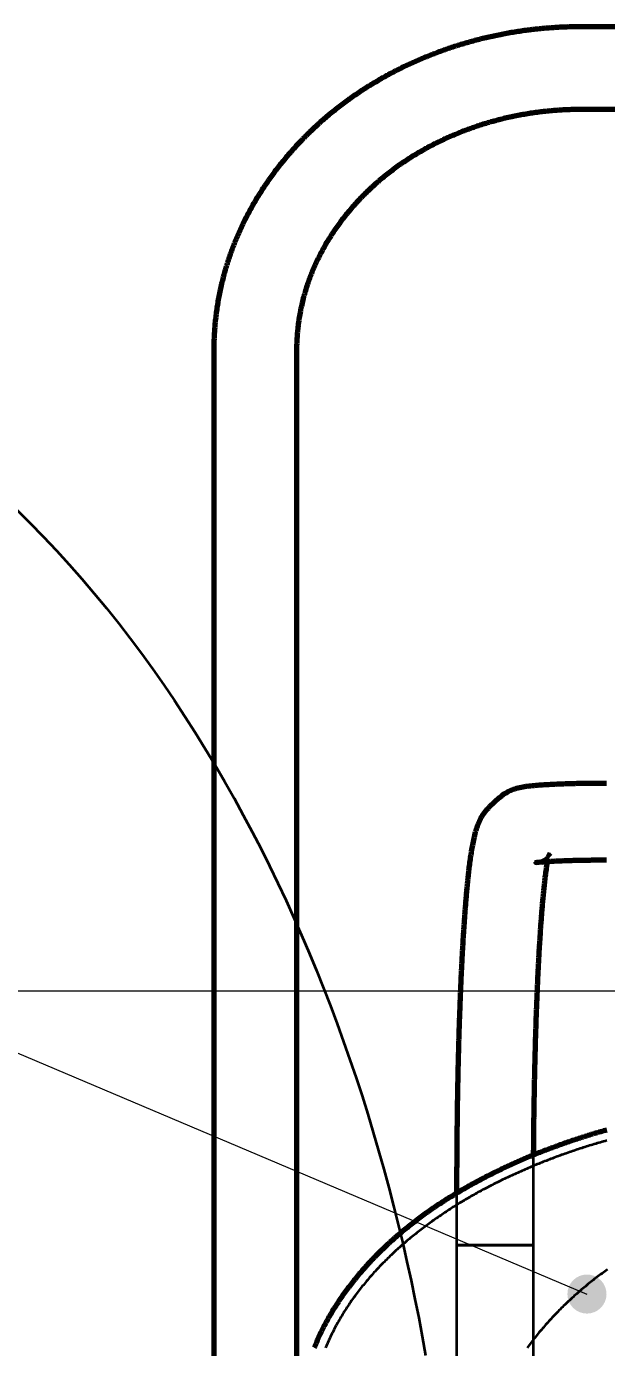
# Model space of a CAD drawing. Header units: millimetres. Extents: x 0 to 2382, y 0 to 420.
# Drawn here: x 137.39 to 155.19, y 292.65 to 333.21 of the extents above; entities that cross this region are included whole.
import ezdxf

# ---------------------------------------------------------------- set-up
doc = ezdxf.new("R2010")
doc.units = ezdxf.units.MM
doc.linetypes.add('IRAM-E-TRAZOS', pattern=[5, 4, -1])
for name, color, linetype, lineweight in [('01-VISIBLE', 7, 'CONTINUOUS', 70), ('02-OCULTA', 4, 'IRAM-E-TRAZOS', 35), ('04-COTA', 3, 'CONTINUOUS', 18), ('08-FINA', 5, 'CONTINUOUS', 18)]:
    doc.layers.add(name, color=color, linetype=linetype, lineweight=lineweight)
doc.styles.add('ISO3098', font='isocpeur.ttf')
doc.dimstyles.new('FLAMA-IRAM', dxfattribs={"dimtxt": 3.5, "dimasz": 3.5, "dimexe": 2, "dimexo": 1.5, "dimgap": 1, "dimtad": 1, "dimdec": 1, "dimtxsty": 'ISO3098', "dimblk": 'IRAM_FLECHA', "dimblk1": 'IRAM_FLECHA', "dimblk2": 'IRAM_FLECHA', "dimcen": 2.5, "dimclrd": 256, "dimclre": 256, "dimclrt": 256, "dimazin": 3, "dimtfac": 1, "dimtmove": 0, "dimatfit": 3, "dimlwd": 18, "dimlwe": 18})

# ---------------------------------------------------------------- blocks, each defined once
blk = doc.blocks.new('IRAM_FLECHA')
blk.add_solid([(0, 0), (-1, 0.125), (-1, -0.125)])

msp = doc.modelspace()

# ---------------------------------------------------------------- hatches: boundary and pattern name
at = {"layer": '08-FINA'}
h = msp.add_hatch(color=7, dxfattribs=at)
h.dxf.hatch_style = 1
edge = h.paths.add_edge_path()
edge.add_arc((154.591, 294.293), 0.6, 0, 360)

# ---------------------------------------------------------------- linework, layer by layer
at = {"layer": '01-VISIBLE'}
for p, q in [((154.421, 333.209), (169.161, 333.209)), ((154.421, 330.669), (169.161, 330.669)), ((143.151, 318.671), (143.151, 323.279)), ((145.691, 318.671), (145.691, 323.279)), ((143.151, 277.209), (143.151, 313.671)), ((145.691, 277.209), (145.691, 313.671)), ((151.897, 309.523), (151.601, 309.247)), ((153.242, 307.565), (153.201, 307.527))]:
    msp.add_line(p, q, dxfattribs=at)
for points in [[(143.151, 323.279), (143.151, 323.329), (143.151, 323.379), (143.152, 323.429), (143.153, 323.479), (143.154, 323.529), (143.156, 323.579), (143.158, 323.629), (143.16, 323.679), (143.162, 323.729), (143.165, 323.779), (143.168, 323.829), (143.171, 323.879), (143.175, 323.929), (143.179, 323.979), (143.183, 324.029), (143.187, 324.079), (143.192, 324.129), (143.197, 324.179), (143.202, 324.228), (143.208, 324.278), (143.214, 324.328), (143.22, 324.378), (143.226, 324.427), (143.233, 324.477), (143.24, 324.526), (143.247, 324.576), (143.255, 324.625), (143.262, 324.675), (143.271, 324.724), (143.279, 324.774), (143.288, 324.823), (143.296, 324.872), (143.306, 324.921), (143.315, 324.97), (143.325, 325.02), (143.335, 325.069), (143.345, 325.118), (143.356, 325.167), (143.367, 325.215), (143.378, 325.264), (143.389, 325.313), (143.401, 325.362), (143.413, 325.41), (143.425, 325.459), (143.438, 325.507), (143.45, 325.556), (143.463, 325.604), (143.477, 325.652), (143.49, 325.7), (143.504, 325.749), (143.518, 325.797), (143.533, 325.845), (143.547, 325.892), (143.562, 325.94), (143.577, 325.988), (143.593, 326.036), (143.608, 326.083), (143.624, 326.13), (143.641, 326.178), (143.657, 326.225), (143.674, 326.272), (143.691, 326.319), (143.708, 326.366), (143.726, 326.413), (143.743, 326.46), (143.761, 326.507), (143.78, 326.553), (143.798, 326.6), (143.817, 326.646), (143.836, 326.693), (143.855, 326.739), (143.875, 326.785), (143.895, 326.831), (143.915, 326.877), (143.935, 326.922), (143.956, 326.968), (143.976, 327.014), (143.998, 327.059), (144.019, 327.104), (144.04, 327.15), (144.062, 327.195), (144.084, 327.24), (144.106, 327.284), (144.129, 327.329), (144.152, 327.374), (144.175, 327.418), (144.198, 327.463), (144.221, 327.507), (144.245, 327.551), (144.269, 327.595), (144.293, 327.639), (144.317, 327.682), (144.342, 327.726), (144.367, 327.77), (144.392, 327.813), (144.417, 327.856), (144.442, 327.899), (144.468, 327.942), (144.494, 327.985), (144.52, 328.028), (144.547, 328.07), (144.573, 328.113), (144.6, 328.155), (144.627, 328.197), (144.655, 328.239), (144.682, 328.281), (144.71, 328.322), (144.738, 328.364), (144.766, 328.405), (144.794, 328.447), (144.823, 328.488), (144.851, 328.529), (144.88, 328.57), (144.91, 328.61), (144.939, 328.651), (144.969, 328.691), (144.998, 328.731), (145.028, 328.771), (145.059, 328.811), (145.089, 328.851), (145.12, 328.891), (145.15, 328.93), (145.181, 328.969), (145.213, 329.009), (145.244, 329.048), (145.276, 329.086), (145.307, 329.125), (145.339, 329.164), (145.371, 329.202), (145.404, 329.24), (145.436, 329.278), (145.469, 329.316), (145.502, 329.354), (145.535, 329.391), (145.568, 329.429), (145.602, 329.466), (145.635, 329.503), (145.669, 329.54), (145.703, 329.577), (145.737, 329.613), (145.772, 329.65), (145.806, 329.686), (145.841, 329.722), (145.876, 329.758), (145.911, 329.794), (145.946, 329.829), (145.982, 329.865), (146.017, 329.9), (146.053, 329.935), (146.089, 329.97), (146.125, 330.005), (146.161, 330.039), (146.198, 330.073), (146.234, 330.108), (146.271, 330.142), (146.308, 330.175), (146.345, 330.209), (146.382, 330.243), (146.419, 330.276), (146.457, 330.309), (146.494, 330.342), (146.532, 330.375), (146.57, 330.407), (146.608, 330.44), (146.647, 330.472), (146.685, 330.504), (146.724, 330.536), (146.762, 330.568), (146.801, 330.599), (146.84, 330.631), (146.879, 330.662), (146.919, 330.693), (146.958, 330.724), (146.998, 330.755), (147.037, 330.785), (147.077, 330.815), (147.117, 330.845), (147.157, 330.875), (147.198, 330.905), (147.238, 330.935), (147.279, 330.964), (147.319, 330.993), (147.36, 331.022), (147.401, 331.051), (147.442, 331.08), (147.483, 331.108), (147.525, 331.136), (147.566, 331.164), (147.608, 331.192), (147.649, 331.22), (147.691, 331.248), (147.733, 331.275), (147.775, 331.302), (147.817, 331.329), (147.859, 331.356), (147.902, 331.382), (147.944, 331.409), (147.987, 331.435), (148.03, 331.461), (148.073, 331.487), (148.116, 331.513), (148.159, 331.538), (148.202, 331.563), (148.245, 331.588), (148.289, 331.613), (148.332, 331.638), (148.376, 331.663), (148.42, 331.687), (148.463, 331.711), (148.507, 331.735), (148.551, 331.759), (148.596, 331.782), (148.64, 331.806), (148.684, 331.829), (148.729, 331.852), (148.773, 331.875), (148.818, 331.897), (148.863, 331.92), (148.907, 331.942), (148.952, 331.964), (148.997, 331.986), (149.043, 332.008), (149.088, 332.029), (149.133, 332.051), (149.178, 332.072), (149.224, 332.093), (149.27, 332.113), (149.315, 332.134), (149.361, 332.154), (149.407, 332.174), (149.453, 332.194), (149.499, 332.214), (149.545, 332.234), (149.591, 332.253), (149.637, 332.272), (149.683, 332.291), (149.73, 332.31), (149.776, 332.329), (149.823, 332.347), (149.87, 332.365), (149.916, 332.383), (149.963, 332.401), (150.01, 332.419), (150.057, 332.436), (150.104, 332.453), (150.151, 332.47), (150.198, 332.487), (150.245, 332.504), (150.292, 332.52), (150.34, 332.537), (150.387, 332.553), (150.435, 332.569), (150.482, 332.584), (150.53, 332.6), (150.577, 332.615), (150.625, 332.63), (150.673, 332.645), (150.721, 332.66), (150.769, 332.675), (150.817, 332.689), (150.865, 332.703), (150.913, 332.717), (150.961, 332.731), (151.009, 332.744), (151.057, 332.758), (151.106, 332.771), (151.154, 332.784), (151.202, 332.797), (151.251, 332.809), (151.299, 332.822), (151.348, 332.834), (151.396, 332.846), (151.445, 332.858), (151.494, 332.869), (151.542, 332.881), (151.591, 332.892), (151.64, 332.903), (151.689, 332.914), (151.738, 332.924), (151.787, 332.935), (151.836, 332.945), (151.885, 332.955), (151.934, 332.965), (151.983, 332.975), (152.032, 332.984), (152.081, 332.993), (152.131, 333.003), (152.18, 333.011), (152.229, 333.02), (152.278, 333.029), (152.328, 333.037), (152.377, 333.045), (152.427, 333.053), (152.476, 333.061), (152.526, 333.068), (152.575, 333.076), (152.625, 333.083), (152.674, 333.09), (152.724, 333.096), (152.773, 333.103), (152.823, 333.109), (152.873, 333.115), (152.923, 333.121), (152.972, 333.127), (153.022, 333.133), (153.072, 333.138), (153.122, 333.143), (153.171, 333.148), (153.221, 333.153), (153.271, 333.158), (153.321, 333.162), (153.371, 333.166), (153.421, 333.17), (153.471, 333.174), (153.521, 333.178), (153.57, 333.181), (153.62, 333.184), (153.67, 333.187), (153.72, 333.19), (153.77, 333.193), (153.82, 333.195), (153.87, 333.198), (153.92, 333.2), (153.97, 333.201), (154.02, 333.203), (154.07, 333.205), (154.121, 333.206), (154.171, 333.207), (154.221, 333.208), (154.271, 333.208), (154.321, 333.209), (154.371, 333.209), (154.421, 333.209)], [(145.691, 323.279), (145.691, 323.329), (145.692, 323.379), (145.693, 323.429), (145.694, 323.48), (145.696, 323.53), (145.698, 323.58), (145.701, 323.63), (145.704, 323.68), (145.707, 323.73), (145.711, 323.78), (145.715, 323.83), (145.72, 323.88), (145.725, 323.929), (145.73, 323.979), (145.736, 324.029), (145.742, 324.079), (145.749, 324.128), (145.756, 324.178), (145.763, 324.228), (145.771, 324.277), (145.779, 324.327), (145.788, 324.376), (145.797, 324.425), (145.806, 324.475), (145.816, 324.524), (145.826, 324.573), (145.837, 324.622), (145.848, 324.671), (145.859, 324.72), (145.871, 324.768), (145.883, 324.817), (145.895, 324.865), (145.908, 324.914), (145.921, 324.962), (145.935, 325.01), (145.949, 325.059), (145.963, 325.107), (145.978, 325.155), (145.993, 325.202), (146.008, 325.25), (146.024, 325.298), (146.04, 325.345), (146.057, 325.392), (146.074, 325.44), (146.091, 325.487), (146.109, 325.533), (146.127, 325.58), (146.145, 325.627), (146.163, 325.673), (146.183, 325.72), (146.202, 325.766), (146.222, 325.812), (146.242, 325.858), (146.262, 325.904), (146.283, 325.949), (146.304, 325.995), (146.325, 326.04), (146.347, 326.085), (146.369, 326.13), (146.392, 326.175), (146.414, 326.22), (146.437, 326.264), (146.461, 326.309), (146.484, 326.353), (146.509, 326.397), (146.533, 326.441), (146.558, 326.484), (146.583, 326.528), (146.608, 326.571), (146.633, 326.614), (146.659, 326.657), (146.685, 326.7), (146.712, 326.742), (146.739, 326.785), (146.766, 326.827), (146.793, 326.869), (146.821, 326.91), (146.849, 326.952), (146.877, 326.993), (146.906, 327.035), (146.935, 327.076), (146.964, 327.116), (146.993, 327.157), (147.023, 327.197), (147.053, 327.237), (147.083, 327.277), (147.114, 327.317), (147.144, 327.357), (147.175, 327.396), (147.207, 327.435), (147.238, 327.474), (147.27, 327.513), (147.302, 327.551), (147.334, 327.59), (147.367, 327.628), (147.4, 327.666), (147.433, 327.703), (147.466, 327.741), (147.5, 327.778), (147.534, 327.815), (147.568, 327.852), (147.602, 327.888), (147.636, 327.925), (147.671, 327.961), (147.706, 327.997), (147.741, 328.032), (147.777, 328.068), (147.813, 328.103), (147.848, 328.138), (147.884, 328.173), (147.921, 328.207), (147.957, 328.242), (147.994, 328.276), (148.031, 328.31), (148.068, 328.343), (148.106, 328.377), (148.143, 328.41), (148.181, 328.443), (148.219, 328.475), (148.257, 328.508), (148.295, 328.54), (148.334, 328.572), (148.373, 328.604), (148.412, 328.635), (148.451, 328.667), (148.49, 328.698), (148.53, 328.728), (148.57, 328.759), (148.609, 328.789), (148.649, 328.819), (148.69, 328.849), (148.73, 328.879), (148.771, 328.908), (148.811, 328.938), (148.852, 328.966), (148.893, 328.995), (148.935, 329.024), (148.976, 329.052), (149.018, 329.08), (149.06, 329.107), (149.101, 329.135), (149.143, 329.162), (149.186, 329.189), (149.228, 329.216), (149.271, 329.242), (149.313, 329.269), (149.356, 329.295), (149.399, 329.321), (149.442, 329.346), (149.485, 329.371), (149.529, 329.397), (149.572, 329.421), (149.616, 329.446), (149.66, 329.47), (149.704, 329.494), (149.748, 329.518), (149.792, 329.542), (149.836, 329.565), (149.881, 329.588), (149.925, 329.611), (149.97, 329.634), (150.015, 329.656), (150.06, 329.678), (150.105, 329.7), (150.15, 329.722), (150.196, 329.743), (150.241, 329.765), (150.287, 329.785), (150.332, 329.806), (150.378, 329.827), (150.424, 329.847), (150.47, 329.867), (150.516, 329.886), (150.562, 329.906), (150.608, 329.925), (150.655, 329.944), (150.701, 329.963), (150.748, 329.981), (150.794, 330), (150.841, 330.018), (150.888, 330.035), (150.935, 330.053), (150.982, 330.07), (151.029, 330.087), (151.077, 330.104), (151.124, 330.12), (151.171, 330.137), (151.219, 330.153), (151.266, 330.168), (151.314, 330.184), (151.362, 330.199), (151.409, 330.214), (151.457, 330.229), (151.505, 330.244), (151.553, 330.258), (151.601, 330.272), (151.65, 330.286), (151.698, 330.299), (151.746, 330.313), (151.795, 330.326), (151.843, 330.339), (151.891, 330.351), (151.94, 330.364), (151.989, 330.376), (152.037, 330.388), (152.086, 330.399), (152.135, 330.411), (152.184, 330.422), (152.233, 330.433), (152.282, 330.443), (152.331, 330.454), (152.38, 330.464), (152.429, 330.474), (152.478, 330.483), (152.527, 330.493), (152.577, 330.502), (152.626, 330.511), (152.675, 330.52), (152.725, 330.528), (152.774, 330.536), (152.824, 330.544), (152.873, 330.552), (152.923, 330.559), (152.972, 330.567), (153.022, 330.574), (153.072, 330.58), (153.121, 330.587), (153.171, 330.593), (153.221, 330.599), (153.271, 330.605), (153.32, 330.61), (153.37, 330.615), (153.42, 330.62), (153.47, 330.625), (153.52, 330.63), (153.57, 330.634), (153.62, 330.638), (153.67, 330.642), (153.72, 330.645), (153.77, 330.649), (153.82, 330.652), (153.87, 330.655), (153.92, 330.657), (153.97, 330.659), (154.02, 330.662), (154.07, 330.663), (154.12, 330.665), (154.17, 330.666), (154.22, 330.667), (154.271, 330.668), (154.321, 330.669), (154.371, 330.669), (154.421, 330.669)], [(143.151, 313.671), (143.151, 313.721), (143.151, 313.771), (143.151, 313.821), (143.151, 313.871), (143.151, 313.921), (143.151, 313.971), (143.151, 314.021), (143.151, 314.071), (143.151, 314.121), (143.151, 314.171), (143.151, 314.221), (143.151, 314.271), (143.151, 314.321), (143.151, 314.371), (143.151, 314.421), (143.151, 314.471), (143.151, 314.521), (143.151, 314.571), (143.151, 314.621), (143.151, 314.671), (143.151, 314.721), (143.151, 314.771), (143.151, 314.821), (143.151, 314.871), (143.151, 314.921), (143.151, 314.971), (143.151, 315.021), (143.151, 315.071), (143.151, 315.121), (143.151, 315.171), (143.151, 315.221), (143.151, 315.271), (143.151, 315.321), (143.151, 315.371), (143.151, 315.421), (143.151, 315.471), (143.151, 315.521), (143.151, 315.571), (143.151, 315.621), (143.151, 315.671), (143.151, 315.721), (143.151, 315.771), (143.151, 315.821), (143.151, 315.871), (143.151, 315.921), (143.151, 315.971), (143.151, 316.021), (143.151, 316.071), (143.151, 316.121), (143.151, 316.171), (143.151, 316.221), (143.151, 316.271), (143.151, 316.321), (143.151, 316.371), (143.151, 316.421), (143.151, 316.471), (143.151, 316.521), (143.151, 316.571), (143.151, 316.621), (143.151, 316.671), (143.151, 316.721), (143.151, 316.771), (143.151, 316.821), (143.151, 316.871), (143.151, 316.921), (143.151, 316.971), (143.151, 317.021), (143.151, 317.071), (143.151, 317.121), (143.151, 317.171), (143.151, 317.221), (143.151, 317.271), (143.151, 317.321), (143.151, 317.371), (143.151, 317.421), (143.151, 317.471), (143.151, 317.521), (143.151, 317.571), (143.151, 317.621), (143.151, 317.671), (143.151, 317.721), (143.151, 317.771), (143.151, 317.821), (143.151, 317.871), (143.151, 317.921), (143.151, 317.971), (143.151, 318.021), (143.151, 318.071), (143.151, 318.121), (143.151, 318.171), (143.151, 318.221), (143.151, 318.271), (143.151, 318.321), (143.151, 318.371), (143.151, 318.421), (143.151, 318.471), (143.151, 318.521), (143.151, 318.571), (143.151, 318.621), (143.151, 318.671)], [(145.691, 313.671), (145.691, 313.721), (145.691, 313.771), (145.691, 313.821), (145.691, 313.871), (145.691, 313.921), (145.691, 313.971), (145.691, 314.021), (145.691, 314.071), (145.691, 314.121), (145.691, 314.171), (145.691, 314.221), (145.691, 314.271), (145.691, 314.321), (145.691, 314.371), (145.691, 314.421), (145.691, 314.471), (145.691, 314.521), (145.691, 314.571), (145.691, 314.621), (145.691, 314.671), (145.691, 314.721), (145.691, 314.771), (145.691, 314.821), (145.691, 314.871), (145.691, 314.921), (145.691, 314.971), (145.691, 315.021), (145.691, 315.071), (145.691, 315.121), (145.691, 315.171), (145.691, 315.221), (145.691, 315.271), (145.691, 315.321), (145.691, 315.371), (145.691, 315.421), (145.691, 315.471), (145.691, 315.521), (145.691, 315.571), (145.691, 315.621), (145.691, 315.671), (145.691, 315.721), (145.691, 315.771), (145.691, 315.821), (145.691, 315.871), (145.691, 315.921), (145.691, 315.971), (145.691, 316.021), (145.691, 316.071), (145.691, 316.121), (145.691, 316.171), (145.691, 316.221), (145.691, 316.271), (145.691, 316.321), (145.691, 316.371), (145.691, 316.421), (145.691, 316.471), (145.691, 316.521), (145.691, 316.571), (145.691, 316.621), (145.691, 316.671), (145.691, 316.721), (145.691, 316.771), (145.691, 316.821), (145.691, 316.871), (145.691, 316.921), (145.691, 316.971), (145.691, 317.021), (145.691, 317.071), (145.691, 317.121), (145.691, 317.171), (145.691, 317.221), (145.691, 317.271), (145.691, 317.321), (145.691, 317.371), (145.691, 317.421), (145.691, 317.471), (145.691, 317.521), (145.691, 317.571), (145.691, 317.621), (145.691, 317.671), (145.691, 317.721), (145.691, 317.771), (145.691, 317.821), (145.691, 317.871), (145.691, 317.921), (145.691, 317.971), (145.691, 318.021), (145.691, 318.071), (145.691, 318.121), (145.691, 318.171), (145.691, 318.221), (145.691, 318.271), (145.691, 318.321), (145.691, 318.371), (145.691, 318.421), (145.691, 318.471), (145.691, 318.521), (145.691, 318.571), (145.691, 318.621), (145.691, 318.671)], [(155.192, 309.971), (155.142, 309.971), (155.091, 309.971), (155.041, 309.971), (154.99, 309.971), (154.94, 309.971), (154.889, 309.97), (154.839, 309.97), (154.788, 309.969), (154.738, 309.969), (154.687, 309.968), (154.637, 309.968), (154.586, 309.967), (154.536, 309.966), (154.485, 309.966), (154.435, 309.965), (154.384, 309.964), (154.333, 309.963), (154.283, 309.962), (154.232, 309.961), (154.182, 309.959), (154.131, 309.958), (154.081, 309.957), (154.03, 309.955), (153.98, 309.954), (153.929, 309.952), (153.879, 309.951), (153.828, 309.949), (153.778, 309.947), (153.727, 309.945), (153.677, 309.943), (153.626, 309.941), (153.576, 309.939), (153.525, 309.936), (153.475, 309.934), (153.425, 309.931), (153.374, 309.929), (153.324, 309.926), (153.273, 309.923), (153.223, 309.919), (153.172, 309.916), (153.122, 309.912), (153.072, 309.908), (153.021, 309.904), (152.971, 309.9), (152.921, 309.895), (152.87, 309.89), (152.82, 309.885), (152.77, 309.879), (152.72, 309.872), (152.67, 309.865), (152.62, 309.857), (152.57, 309.848), (152.521, 309.837), (152.472, 309.826), (152.423, 309.813), (152.374, 309.798), (152.326, 309.782), (152.279, 309.764), (152.233, 309.744), (152.187, 309.723), (152.142, 309.7), (152.098, 309.674), (152.056, 309.648), (152.014, 309.619), (151.974, 309.589), (151.935, 309.556), (151.897, 309.523)], [(151.601, 309.247), (151.565, 309.213), (151.53, 309.176), (151.497, 309.139), (151.465, 309.1), (151.435, 309.06), (151.406, 309.019), (151.378, 308.977), (151.352, 308.934), (151.328, 308.89), (151.305, 308.845), (151.283, 308.8), (151.263, 308.754), (151.244, 308.708), (151.226, 308.661), (151.209, 308.614), (151.193, 308.566), (151.178, 308.518), (151.165, 308.47), (151.151, 308.421), (151.139, 308.373), (151.127, 308.324), (151.116, 308.275), (151.105, 308.226), (151.095, 308.177), (151.085, 308.128), (151.075, 308.078), (151.066, 308.029), (151.058, 307.979), (151.049, 307.93), (151.041, 307.88), (151.033, 307.831), (151.025, 307.781), (151.018, 307.732), (151.011, 307.682), (151.004, 307.632), (150.997, 307.582), (150.99, 307.533), (150.984, 307.483), (150.978, 307.433), (150.971, 307.383), (150.965, 307.333), (150.96, 307.284), (150.954, 307.234), (150.948, 307.184), (150.943, 307.134), (150.937, 307.084), (150.932, 307.034), (150.927, 306.984), (150.922, 306.934), (150.917, 306.884), (150.912, 306.834), (150.907, 306.784), (150.902, 306.734), (150.897, 306.684), (150.893, 306.634), (150.888, 306.584), (150.884, 306.534), (150.88, 306.484), (150.875, 306.434), (150.871, 306.384), (150.867, 306.334), (150.863, 306.284), (150.859, 306.234), (150.855, 306.184), (150.851, 306.134), (150.847, 306.084), (150.843, 306.034), (150.839, 305.984), (150.836, 305.934), (150.832, 305.884), (150.829, 305.834), (150.825, 305.784), (150.822, 305.734), (150.818, 305.684), (150.815, 305.633), (150.811, 305.583), (150.808, 305.533), (150.805, 305.483), (150.801, 305.433), (150.798, 305.383), (150.795, 305.333), (150.792, 305.283), (150.789, 305.233), (150.786, 305.183), (150.783, 305.132), (150.78, 305.082), (150.777, 305.032), (150.774, 304.982), (150.771, 304.932), (150.768, 304.882), (150.766, 304.832), (150.763, 304.782), (150.76, 304.731), (150.758, 304.681), (150.755, 304.631), (150.752, 304.581), (150.75, 304.531), (150.747, 304.481), (150.745, 304.431), (150.742, 304.381), (150.74, 304.33), (150.737, 304.28), (150.735, 304.23), (150.732, 304.18), (150.73, 304.13), (150.728, 304.08), (150.725, 304.03), (150.723, 303.979), (150.721, 303.929), (150.719, 303.879), (150.717, 303.829), (150.714, 303.779), (150.712, 303.729), (150.71, 303.678), (150.708, 303.628), (150.706, 303.578), (150.704, 303.528), (150.702, 303.478), (150.7, 303.428), (150.698, 303.378), (150.696, 303.327), (150.694, 303.277), (150.692, 303.227), (150.69, 303.177), (150.688, 303.127), (150.686, 303.077), (150.685, 303.026), (150.683, 302.976), (150.681, 302.926), (150.679, 302.876), (150.678, 302.826), (150.676, 302.776), (150.674, 302.725), (150.673, 302.675), (150.671, 302.625), (150.669, 302.575), (150.668, 302.525), (150.666, 302.474), (150.664, 302.424), (150.663, 302.374), (150.661, 302.324), (150.66, 302.274), (150.658, 302.224), (150.657, 302.173), (150.655, 302.123), (150.654, 302.073), (150.653, 302.023), (150.651, 301.973), (150.65, 301.922), (150.648, 301.872), (150.647, 301.822), (150.646, 301.772), (150.644, 301.722), (150.643, 301.672), (150.642, 301.621), (150.641, 301.571), (150.639, 301.521), (150.638, 301.471), (150.637, 301.421), (150.636, 301.37), (150.635, 301.32), (150.633, 301.27), (150.632, 301.22), (150.631, 301.17), (150.63, 301.12), (150.629, 301.069), (150.628, 301.019), (150.627, 300.969), (150.626, 300.919), (150.625, 300.869), (150.624, 300.818), (150.623, 300.768), (150.622, 300.718), (150.621, 300.668), (150.62, 300.618), (150.619, 300.567), (150.618, 300.517), (150.617, 300.467), (150.616, 300.417), (150.616, 300.367), (150.615, 300.316), (150.614, 300.266), (150.613, 300.216), (150.612, 300.166), (150.611, 300.116), (150.611, 300.065), (150.61, 300.015), (150.609, 299.965), (150.608, 299.915), (150.608, 299.865), (150.607, 299.815), (150.606, 299.764), (150.606, 299.714), (150.605, 299.664), (150.604, 299.614), (150.604, 299.564), (150.603, 299.513), (150.603, 299.463), (150.602, 299.413), (150.602, 299.363), (150.601, 299.313), (150.6, 299.262), (150.6, 299.212), (150.599, 299.162), (150.599, 299.112), (150.598, 299.062), (150.598, 299.011), (150.598, 298.961), (150.597, 298.911), (150.597, 298.861), (150.596, 298.811), (150.596, 298.76), (150.596, 298.71), (150.595, 298.66), (150.595, 298.61), (150.595, 298.56), (150.594, 298.509), (150.594, 298.459), (150.594, 298.409), (150.593, 298.359), (150.593, 298.309), (150.593, 298.258), (150.593, 298.208), (150.592, 298.158), (150.592, 298.108), (150.592, 298.058), (150.592, 298.007), (150.592, 297.957), (150.592, 297.907), (150.591, 297.857), (150.591, 297.807), (150.591, 297.756), (150.591, 297.706), (150.591, 297.656), (150.591, 297.606), (150.591, 297.556), (150.591, 297.505), (150.591, 297.455), (150.591, 297.405)], [(153.372, 307.574), (153.364, 307.525), (153.356, 307.475), (153.348, 307.426), (153.341, 307.376), (153.334, 307.326), (153.327, 307.277), (153.32, 307.227), (153.314, 307.177), (153.308, 307.128), (153.302, 307.078), (153.296, 307.028), (153.29, 306.978), (153.284, 306.928), (153.279, 306.879), (153.273, 306.829), (153.268, 306.779), (153.263, 306.729), (153.258, 306.679), (153.253, 306.629), (153.248, 306.579), (153.243, 306.529), (153.239, 306.48), (153.234, 306.43), (153.229, 306.38), (153.225, 306.33), (153.221, 306.28), (153.216, 306.23), (153.212, 306.18), (153.208, 306.13), (153.204, 306.08), (153.2, 306.03), (153.196, 305.98), (153.192, 305.93), (153.188, 305.88), (153.185, 305.83), (153.181, 305.78), (153.177, 305.73), (153.174, 305.68), (153.17, 305.63), (153.166, 305.58), (153.163, 305.53), (153.16, 305.48), (153.156, 305.43), (153.153, 305.38), (153.15, 305.33), (153.146, 305.28), (153.143, 305.23), (153.14, 305.18), (153.137, 305.13), (153.134, 305.08), (153.131, 305.03), (153.128, 304.98), (153.125, 304.93), (153.122, 304.879), (153.119, 304.829), (153.116, 304.779), (153.114, 304.729), (153.111, 304.679), (153.108, 304.629), (153.105, 304.579), (153.103, 304.529), (153.1, 304.479), (153.098, 304.429), (153.095, 304.379), (153.092, 304.329), (153.09, 304.279), (153.087, 304.229), (153.085, 304.179), (153.083, 304.128), (153.08, 304.078), (153.078, 304.028), (153.076, 303.978), (153.073, 303.928), (153.071, 303.878), (153.069, 303.828), (153.067, 303.778), (153.064, 303.728), (153.062, 303.678), (153.06, 303.628), (153.058, 303.577), (153.056, 303.527), (153.054, 303.477), (153.052, 303.427), (153.05, 303.377), (153.048, 303.327), (153.046, 303.277), (153.044, 303.227), (153.042, 303.177), (153.04, 303.127), (153.038, 303.077), (153.036, 303.026), (153.034, 302.976), (153.033, 302.926), (153.031, 302.876), (153.029, 302.826), (153.027, 302.776), (153.026, 302.726), (153.024, 302.676), (153.022, 302.626), (153.021, 302.575), (153.019, 302.525), (153.017, 302.475), (153.016, 302.425), (153.014, 302.375), (153.013, 302.325), (153.011, 302.275), (153.009, 302.225), (153.008, 302.175), (153.006, 302.124), (153.005, 302.074), (153.004, 302.024), (153.002, 301.974), (153.001, 301.924), (152.999, 301.874), (152.998, 301.824), (152.997, 301.774), (152.995, 301.723), (152.994, 301.673), (152.993, 301.623), (152.991, 301.573), (152.99, 301.523), (152.989, 301.473), (152.988, 301.423), (152.987, 301.373), (152.985, 301.323), (152.984, 301.272), (152.983, 301.222), (152.982, 301.172), (152.981, 301.122), (152.98, 301.072), (152.979, 301.022), (152.977, 300.972), (152.976, 300.922), (152.975, 300.871), (152.974, 300.821), (152.973, 300.771), (152.972, 300.721), (152.971, 300.671), (152.97, 300.621), (152.97, 300.571), (152.969, 300.521), (152.968, 300.47), (152.967, 300.42), (152.966, 300.37), (152.965, 300.32), (152.964, 300.27), (152.963, 300.22), (152.963, 300.17), (152.962, 300.119), (152.961, 300.069), (152.96, 300.019), (152.96, 299.969), (152.959, 299.919), (152.958, 299.869), (152.957, 299.819), (152.957, 299.769), (152.956, 299.718), (152.955, 299.668), (152.955, 299.618), (152.954, 299.568), (152.953, 299.518), (152.953, 299.468), (152.952, 299.418), (152.952, 299.367), (152.951, 299.317), (152.951, 299.267), (152.95, 299.217), (152.95, 299.167), (152.949, 299.117), (152.949, 299.067), (152.948, 299.017), (152.948, 298.966), (152.947, 298.916), (152.947, 298.866), (152.946, 298.816), (152.946, 298.766), (152.946, 298.716), (152.945, 298.666), (152.945, 298.615), (152.945, 298.565)], [(153.017, 307.54), (153.067, 307.547), (153.117, 307.553), (153.168, 307.558), (153.218, 307.563), (153.269, 307.567), (153.319, 307.57), (153.37, 307.574), (153.42, 307.577), (153.471, 307.58), (153.521, 307.583), (153.572, 307.586), (153.623, 307.588), (153.673, 307.591), (153.724, 307.593), (153.774, 307.595), (153.825, 307.597), (153.876, 307.599), (153.926, 307.601), (153.977, 307.603), (154.028, 307.604), (154.078, 307.606), (154.129, 307.607), (154.179, 307.609), (154.23, 307.61), (154.281, 307.611), (154.331, 307.612), (154.382, 307.613), (154.433, 307.614), (154.483, 307.615), (154.534, 307.616), (154.585, 307.617), (154.635, 307.618), (154.686, 307.618), (154.737, 307.619), (154.787, 307.619), (154.838, 307.62), (154.889, 307.62), (154.939, 307.621), (154.99, 307.621), (155.04, 307.621), (155.091, 307.621), (155.142, 307.621), (155.192, 307.621)], [(153.018, 307.541), (153.018, 307.541), (153.017, 307.54), (153.017, 307.54), (153.017, 307.54), (153.017, 307.54), (153.017, 307.54)], [(146.232, 292.65), (146.251, 292.696), (146.269, 292.743), (146.288, 292.789), (146.308, 292.835), (146.327, 292.881), (146.347, 292.927), (146.368, 292.973), (146.388, 293.019), (146.409, 293.064), (146.431, 293.11), (146.452, 293.155), (146.474, 293.2), (146.496, 293.245), (146.519, 293.29), (146.542, 293.335), (146.565, 293.379), (146.588, 293.423), (146.612, 293.467), (146.636, 293.511), (146.66, 293.555), (146.685, 293.599), (146.71, 293.643), (146.735, 293.686), (146.76, 293.729), (146.786, 293.772), (146.812, 293.815), (146.838, 293.858), (146.864, 293.9), (146.891, 293.943), (146.918, 293.985), (146.946, 294.027), (146.973, 294.069), (147.001, 294.111), (147.029, 294.152), (147.057, 294.194), (147.086, 294.235), (147.114, 294.276), (147.143, 294.317), (147.173, 294.357), (147.202, 294.398), (147.232, 294.438), (147.262, 294.479), (147.292, 294.519), (147.322, 294.559), (147.353, 294.598), (147.383, 294.638), (147.414, 294.677), (147.446, 294.716), (147.477, 294.755), (147.509, 294.794), (147.541, 294.833), (147.573, 294.871), (147.605, 294.91), (147.638, 294.948), (147.67, 294.986), (147.703, 295.024), (147.736, 295.061), (147.77, 295.099), (147.803, 295.136), (147.837, 295.173), (147.87, 295.21), (147.904, 295.247), (147.939, 295.284), (147.973, 295.32), (148.008, 295.357), (148.042, 295.393), (148.077, 295.429), (148.112, 295.465), (148.148, 295.5), (148.183, 295.536), (148.219, 295.571), (148.254, 295.606), (148.29, 295.641), (148.326, 295.676), (148.363, 295.71), (148.399, 295.745), (148.436, 295.779), (148.472, 295.813), (148.509, 295.847), (148.546, 295.881), (148.583, 295.915), (148.621, 295.948), (148.658, 295.982), (148.696, 296.015), (148.733, 296.048), (148.771, 296.081), (148.809, 296.113), (148.847, 296.146), (148.886, 296.178), (148.924, 296.21), (148.963, 296.242), (149.001, 296.274), (149.04, 296.306), (149.079, 296.337), (149.118, 296.369), (149.157, 296.4), (149.197, 296.431), (149.236, 296.462), (149.276, 296.493), (149.316, 296.523), (149.355, 296.554), (149.395, 296.584), (149.435, 296.614), (149.476, 296.644), (149.516, 296.674), (149.556, 296.704), (149.597, 296.733), (149.637, 296.762), (149.678, 296.792), (149.719, 296.821), (149.76, 296.85), (149.801, 296.878), (149.842, 296.907), (149.883, 296.935), (149.925, 296.964), (149.966, 296.992), (150.008, 297.02), (150.05, 297.048), (150.091, 297.075), (150.133, 297.103), (150.175, 297.13), (150.217, 297.158), (150.259, 297.185), (150.302, 297.212), (150.344, 297.238), (150.386, 297.265), (150.429, 297.292), (150.472, 297.318), (150.514, 297.344), (150.557, 297.37), (150.6, 297.396), (150.643, 297.422), (150.686, 297.448), (150.729, 297.473), (150.772, 297.499), (150.816, 297.524), (150.859, 297.549), (150.902, 297.574), (150.946, 297.599), (150.99, 297.624), (151.033, 297.648), (151.077, 297.672), (151.121, 297.697), (151.165, 297.721), (151.209, 297.745), (151.253, 297.769), (151.297, 297.792), (151.341, 297.816), (151.386, 297.84), (151.43, 297.863), (151.474, 297.886), (151.519, 297.909), (151.564, 297.932), (151.608, 297.955), (151.653, 297.977), (151.698, 298), (151.743, 298.022), (151.787, 298.045), (151.832, 298.067), (151.877, 298.089), (151.923, 298.111), (151.968, 298.132), (152.013, 298.154), (152.058, 298.176), (152.104, 298.197), (152.149, 298.218), (152.194, 298.239), (152.24, 298.26), (152.285, 298.281), (152.331, 298.302), (152.377, 298.323), (152.423, 298.343), (152.468, 298.363), (152.514, 298.384), (152.56, 298.404), (152.606, 298.424), (152.652, 298.443), (152.698, 298.463), (152.745, 298.482), (152.791, 298.502), (152.837, 298.521), (152.883, 298.54), (152.93, 298.559), (152.976, 298.578), (153.023, 298.597), (153.069, 298.615), (153.116, 298.634), (153.162, 298.652), (153.209, 298.671), (153.256, 298.689), (153.303, 298.707), (153.349, 298.724), (153.396, 298.742), (153.443, 298.76), (153.49, 298.777), (153.537, 298.795), (153.584, 298.812), (153.631, 298.829), (153.678, 298.847), (153.726, 298.864), (153.773, 298.881), (153.82, 298.897), (153.867, 298.914), (153.914, 298.931), (153.962, 298.947), (154.009, 298.964), (154.056, 298.98), (154.104, 298.997), (154.151, 299.013), (154.199, 299.029), (154.246, 299.045), (154.294, 299.061), (154.341, 299.077), (154.389, 299.093), (154.436, 299.108), (154.484, 299.124), (154.532, 299.139), (154.58, 299.155), (154.627, 299.17), (154.675, 299.184), (154.723, 299.199), (154.771, 299.214), (154.819, 299.228), (154.867, 299.242), (154.915, 299.256), (154.964, 299.27), (155.012, 299.284), (155.06, 299.297), (155.108, 299.31), (155.157, 299.324), (155.205, 299.337)]]:
    msp.add_lwpolyline(points, dxfattribs=at)
at = {"layer": '02-OCULTA'}
for p, q in [((153.497, 307.802), (153.242, 307.565)), ((150.591, 297.405), (150.591, 295.796)), ((152.941, 297.405), (152.941, 295.796)), ((150.591, 295.796), (150.591, 282.392)), ((152.941, 295.796), (152.941, 282.392))]:
    msp.add_line(p, q, dxfattribs=at)
for points in [[(137.081, 318.376), (137.499, 317.965), (137.909, 317.545), (138.311, 317.119), (138.706, 316.686), (139.094, 316.246), (139.474, 315.799), (139.847, 315.346), (140.213, 314.888), (140.571, 314.423), (140.922, 313.954), (141.266, 313.479), (141.603, 312.999), (141.932, 312.514), (142.255, 312.024), (142.57, 311.53), (142.879, 311.032), (143.181, 310.529), (143.476, 310.023), (143.764, 309.513), (144.046, 308.999), (144.321, 308.481), (144.589, 307.96), (144.851, 307.436), (145.107, 306.909), (145.356, 306.379), (145.598, 305.845), (145.835, 305.309), (146.065, 304.771), (146.289, 304.229), (146.507, 303.685), (146.719, 303.139), (146.924, 302.591), (147.124, 302.04), (147.318, 301.487), (147.506, 300.932), (147.688, 300.375), (147.864, 299.817), (148.034, 299.256), (148.199, 298.694), (148.358, 298.13), (148.511, 297.564), (148.659, 296.997), (148.801, 296.428), (148.937, 295.858), (149.068, 295.286), (149.193, 294.714), (149.313, 294.14), (149.427, 293.564), (149.536, 292.988), (149.639, 292.411)], [(153.201, 307.527), (153.237, 307.562), (153.272, 307.599), (153.304, 307.637), (153.335, 307.677), (153.363, 307.719), (153.389, 307.762), (153.413, 307.806), (153.432, 307.853)], [(153.432, 307.853), (153.42, 307.807), (153.409, 307.761), (153.399, 307.714), (153.389, 307.668), (153.381, 307.621), (153.372, 307.574)], [(153.497, 307.802), (153.46, 307.769), (153.421, 307.737), (153.381, 307.707), (153.339, 307.679), (153.296, 307.653), (153.252, 307.628), (153.207, 307.606), (153.161, 307.586), (153.114, 307.568), (153.066, 307.553), (153.018, 307.541)], [(155.198, 299.005), (155.15, 298.991), (155.102, 298.978), (155.053, 298.964), (155.005, 298.95), (154.957, 298.936), (154.909, 298.921), (154.861, 298.907), (154.813, 298.893), (154.765, 298.878), (154.717, 298.863), (154.669, 298.849), (154.622, 298.834), (154.574, 298.819), (154.526, 298.804), (154.478, 298.788), (154.431, 298.773), (154.383, 298.757), (154.335, 298.742), (154.288, 298.726), (154.24, 298.71), (154.193, 298.694), (154.145, 298.678), (154.098, 298.662), (154.05, 298.646), (154.003, 298.629), (153.956, 298.613), (153.908, 298.596), (153.861, 298.579), (153.814, 298.563), (153.767, 298.545), (153.72, 298.528), (153.673, 298.511), (153.626, 298.494), (153.579, 298.476), (153.532, 298.459), (153.485, 298.441), (153.438, 298.423), (153.391, 298.405), (153.345, 298.387), (153.298, 298.369), (153.251, 298.35), (153.205, 298.332), (153.158, 298.313), (153.112, 298.295), (153.065, 298.276), (153.019, 298.257), (152.973, 298.238), (152.926, 298.219), (152.88, 298.199), (152.834, 298.18), (152.788, 298.16), (152.742, 298.14), (152.696, 298.121), (152.65, 298.101), (152.604, 298.08), (152.558, 298.06), (152.512, 298.04), (152.467, 298.019), (152.421, 297.999), (152.375, 297.978), (152.33, 297.957), (152.284, 297.936), (152.239, 297.915), (152.193, 297.894), (152.148, 297.872), (152.103, 297.851), (152.058, 297.829), (152.013, 297.807), (151.967, 297.785), (151.922, 297.763), (151.878, 297.741), (151.833, 297.719), (151.788, 297.696), (151.743, 297.674), (151.699, 297.651), (151.654, 297.628), (151.609, 297.605), (151.565, 297.582), (151.521, 297.558), (151.476, 297.535), (151.432, 297.511), (151.388, 297.488), (151.344, 297.464), (151.3, 297.44), (151.256, 297.416), (151.212, 297.391), (151.168, 297.367), (151.125, 297.342), (151.081, 297.318), (151.038, 297.293), (150.994, 297.268), (150.951, 297.243), (150.908, 297.217), (150.864, 297.192), (150.821, 297.166), (150.778, 297.141), (150.735, 297.115), (150.693, 297.089), (150.65, 297.063), (150.607, 297.036), (150.565, 297.01), (150.522, 296.983), (150.48, 296.956), (150.438, 296.929), (150.395, 296.902), (150.353, 296.875), (150.311, 296.848), (150.269, 296.82), (150.228, 296.793), (150.186, 296.765), (150.144, 296.737), (150.103, 296.709), (150.062, 296.68), (150.02, 296.652), (149.979, 296.623), (149.938, 296.595), (149.897, 296.566), (149.856, 296.537), (149.816, 296.508), (149.775, 296.478), (149.735, 296.449), (149.694, 296.419), (149.654, 296.389), (149.614, 296.359), (149.574, 296.329), (149.534, 296.299), (149.494, 296.268), (149.454, 296.238), (149.415, 296.207), (149.375, 296.176), (149.336, 296.145), (149.297, 296.113), (149.258, 296.082), (149.219, 296.05), (149.18, 296.019), (149.142, 295.987), (149.103, 295.955), (149.065, 295.922), (149.027, 295.89), (148.989, 295.857), (148.951, 295.825), (148.913, 295.792), (148.875, 295.759), (148.838, 295.725), (148.8, 295.692), (148.763, 295.658), (148.726, 295.625), (148.689, 295.591), (148.653, 295.557), (148.616, 295.522), (148.58, 295.488), (148.543, 295.453), (148.507, 295.418), (148.471, 295.383), (148.436, 295.348), (148.4, 295.313), (148.365, 295.277), (148.33, 295.242), (148.295, 295.206), (148.26, 295.17), (148.225, 295.134), (148.191, 295.097), (148.156, 295.061), (148.122, 295.024), (148.088, 294.987), (148.055, 294.95), (148.021, 294.913), (147.988, 294.875), (147.955, 294.838), (147.922, 294.8), (147.889, 294.762), (147.857, 294.724), (147.824, 294.686), (147.792, 294.647), (147.76, 294.608), (147.729, 294.57), (147.697, 294.531), (147.666, 294.491), (147.635, 294.452), (147.604, 294.412), (147.574, 294.373), (147.543, 294.333), (147.513, 294.293), (147.483, 294.253), (147.454, 294.212), (147.424, 294.172), (147.395, 294.131), (147.366, 294.09), (147.338, 294.049), (147.309, 294.007), (147.281, 293.966), (147.253, 293.924), (147.226, 293.882), (147.198, 293.84), (147.171, 293.798), (147.144, 293.756), (147.118, 293.713), (147.092, 293.671), (147.066, 293.628), (147.04, 293.585), (147.015, 293.542), (146.99, 293.498), (146.965, 293.455), (146.94, 293.411), (146.916, 293.367), (146.892, 293.323), (146.869, 293.279), (146.846, 293.234), (146.823, 293.19), (146.8, 293.145), (146.778, 293.1), (146.756, 293.055), (146.734, 293.01), (146.713, 292.965), (146.691, 292.919), (146.671, 292.874), (146.65, 292.828), (146.63, 292.782), (146.61, 292.736), (146.59, 292.69), (146.571, 292.644)], [(152.945, 298.565), (152.944, 298.515), (152.944, 298.464), (152.944, 298.414), (152.943, 298.364), (152.943, 298.313), (152.943, 298.263), (152.943, 298.212), (152.942, 298.162), (152.942, 298.111), (152.942, 298.061), (152.942, 298.01), (152.942, 297.96), (152.942, 297.909), (152.941, 297.859), (152.941, 297.809), (152.941, 297.758), (152.941, 297.708), (152.941, 297.657), (152.941, 297.607), (152.941, 297.556), (152.941, 297.506), (152.941, 297.455), (152.941, 297.405)], [(150.591, 295.796), (150.641, 295.796), (150.691, 295.796), (150.741, 295.796), (150.791, 295.796), (150.841, 295.796), (150.891, 295.796), (150.941, 295.796), (150.991, 295.796), (151.041, 295.796), (151.091, 295.796), (151.141, 295.796), (151.191, 295.796), (151.241, 295.796), (151.291, 295.796), (151.341, 295.796), (151.391, 295.796), (151.441, 295.796), (151.491, 295.796), (151.541, 295.796), (151.591, 295.796), (151.641, 295.796), (151.691, 295.796), (151.741, 295.796), (151.791, 295.796), (151.841, 295.796), (151.891, 295.796), (151.941, 295.796), (151.991, 295.796), (152.041, 295.796), (152.091, 295.796), (152.141, 295.796), (152.191, 295.796), (152.241, 295.796), (152.291, 295.796), (152.341, 295.796), (152.391, 295.796), (152.441, 295.796), (152.491, 295.796), (152.541, 295.796), (152.591, 295.796), (152.641, 295.796), (152.691, 295.796), (152.741, 295.796), (152.791, 295.796), (152.841, 295.796), (152.891, 295.796), (152.941, 295.796)], [(152.941, 295.796), (152.891, 295.796), (152.841, 295.796), (152.791, 295.796), (152.741, 295.796), (152.691, 295.796), (152.641, 295.796), (152.591, 295.796), (152.541, 295.796), (152.491, 295.796), (152.441, 295.796), (152.391, 295.796), (152.341, 295.796), (152.291, 295.796), (152.241, 295.796), (152.191, 295.796), (152.141, 295.796), (152.091, 295.796), (152.041, 295.796), (151.991, 295.796), (151.941, 295.796), (151.891, 295.796), (151.841, 295.796), (151.791, 295.796), (151.741, 295.796), (151.691, 295.796), (151.641, 295.796), (151.591, 295.796), (151.541, 295.796), (151.491, 295.796), (151.441, 295.796), (151.391, 295.796), (151.341, 295.796), (151.291, 295.796), (151.241, 295.796), (151.191, 295.796), (151.141, 295.796), (151.091, 295.796), (151.041, 295.796), (150.991, 295.796), (150.941, 295.796), (150.891, 295.796), (150.841, 295.796), (150.791, 295.796), (150.741, 295.796), (150.691, 295.796), (150.641, 295.796), (150.591, 295.796)], [(150.591, 295.796), (150.641, 295.796), (150.691, 295.796), (150.741, 295.796), (150.791, 295.796), (150.841, 295.796), (150.891, 295.796), (150.941, 295.796), (150.991, 295.796), (151.041, 295.796), (151.091, 295.796), (151.141, 295.796), (151.191, 295.796), (151.241, 295.796), (151.291, 295.796), (151.341, 295.796), (151.391, 295.796), (151.441, 295.796), (151.491, 295.796), (151.541, 295.796), (151.591, 295.796), (151.641, 295.796), (151.691, 295.796), (151.741, 295.796), (151.791, 295.796), (151.841, 295.796), (151.891, 295.796), (151.941, 295.796), (151.991, 295.796), (152.041, 295.796), (152.091, 295.796), (152.141, 295.796), (152.191, 295.796), (152.241, 295.796), (152.291, 295.796), (152.341, 295.796), (152.391, 295.796), (152.441, 295.796), (152.491, 295.796), (152.541, 295.796), (152.591, 295.796), (152.641, 295.796), (152.691, 295.796), (152.741, 295.796), (152.791, 295.796), (152.841, 295.796), (152.891, 295.796), (152.941, 295.796)], [(152.941, 295.796), (152.891, 295.796), (152.841, 295.796), (152.791, 295.796), (152.741, 295.796), (152.691, 295.796), (152.641, 295.796), (152.591, 295.796), (152.541, 295.796), (152.491, 295.796), (152.441, 295.796), (152.391, 295.796), (152.341, 295.796), (152.291, 295.796), (152.241, 295.796), (152.191, 295.796), (152.141, 295.796), (152.091, 295.796), (152.041, 295.796), (151.991, 295.796), (151.941, 295.796), (151.891, 295.796), (151.841, 295.796), (151.791, 295.796), (151.741, 295.796), (151.691, 295.796), (151.641, 295.796), (151.591, 295.796), (151.541, 295.796), (151.491, 295.796), (151.441, 295.796), (151.391, 295.796), (151.341, 295.796), (151.291, 295.796), (151.241, 295.796), (151.191, 295.796), (151.141, 295.796), (151.091, 295.796), (151.041, 295.796), (150.991, 295.796), (150.941, 295.796), (150.891, 295.796), (150.841, 295.796), (150.791, 295.796), (150.741, 295.796), (150.691, 295.796), (150.641, 295.796), (150.591, 295.796)], [(155.219, 295.045), (155.178, 295.017), (155.138, 294.987), (155.097, 294.958), (155.056, 294.929), (155.016, 294.899), (154.976, 294.869), (154.936, 294.839), (154.896, 294.809), (154.856, 294.779), (154.817, 294.748), (154.777, 294.718), (154.738, 294.687), (154.698, 294.656), (154.659, 294.624), (154.621, 294.593), (154.582, 294.561), (154.543, 294.529), (154.505, 294.497), (154.466, 294.465), (154.428, 294.433), (154.39, 294.4), (154.352, 294.368), (154.314, 294.335), (154.277, 294.302), (154.239, 294.269), (154.202, 294.235), (154.165, 294.202), (154.128, 294.168), (154.091, 294.134), (154.055, 294.1), (154.018, 294.066), (153.982, 294.031), (153.946, 293.997), (153.91, 293.962), (153.874, 293.927), (153.838, 293.892), (153.802, 293.857), (153.767, 293.821), (153.732, 293.786), (153.697, 293.75), (153.662, 293.714), (153.627, 293.678), (153.593, 293.642), (153.558, 293.606), (153.524, 293.569), (153.49, 293.532), (153.456, 293.496), (153.423, 293.459), (153.389, 293.421), (153.356, 293.384), (153.322, 293.347), (153.289, 293.309), (153.257, 293.271), (153.224, 293.233), (153.191, 293.195), (153.159, 293.157), (153.127, 293.119), (153.095, 293.08), (153.063, 293.042), (153.032, 293.003), (153, 292.964), (152.969, 292.925), (152.938, 292.886), (152.907, 292.846), (152.876, 292.807), (152.846, 292.767), (152.815, 292.727), (152.785, 292.687), (152.755, 292.647)], [(155.219, 295.045), (155.178, 295.017), (155.138, 294.987), (155.097, 294.958), (155.056, 294.929), (155.016, 294.899), (154.976, 294.869), (154.936, 294.839), (154.896, 294.809), (154.856, 294.779), (154.817, 294.748), (154.777, 294.718), (154.738, 294.687), (154.698, 294.656), (154.659, 294.624), (154.621, 294.593), (154.582, 294.561), (154.543, 294.529), (154.505, 294.497), (154.466, 294.465), (154.428, 294.433), (154.39, 294.4), (154.352, 294.368), (154.314, 294.335), (154.277, 294.302), (154.239, 294.269), (154.202, 294.235), (154.165, 294.202), (154.128, 294.168), (154.091, 294.134), (154.055, 294.1), (154.018, 294.066), (153.982, 294.031), (153.946, 293.997), (153.91, 293.962), (153.874, 293.927), (153.838, 293.892), (153.802, 293.857), (153.767, 293.821), (153.732, 293.786), (153.697, 293.75), (153.662, 293.714), (153.627, 293.678), (153.593, 293.642), (153.558, 293.606), (153.524, 293.569), (153.49, 293.532), (153.456, 293.496), (153.423, 293.459), (153.389, 293.421), (153.356, 293.384), (153.322, 293.347), (153.289, 293.309), (153.257, 293.271), (153.224, 293.233), (153.191, 293.195), (153.159, 293.157), (153.127, 293.119), (153.095, 293.08), (153.063, 293.042), (153.032, 293.003), (153, 292.964), (152.969, 292.925), (152.938, 292.886), (152.907, 292.846), (152.876, 292.807), (152.846, 292.767), (152.815, 292.727), (152.785, 292.687), (152.755, 292.647)], [(155.219, 295.045), (155.178, 295.017), (155.138, 294.987), (155.097, 294.958), (155.056, 294.929), (155.016, 294.899), (154.976, 294.869), (154.936, 294.839), (154.896, 294.809), (154.856, 294.779), (154.817, 294.748), (154.777, 294.718), (154.738, 294.687), (154.698, 294.656), (154.659, 294.624), (154.621, 294.593), (154.582, 294.561), (154.543, 294.529), (154.505, 294.497), (154.466, 294.465), (154.428, 294.433), (154.39, 294.4), (154.352, 294.368), (154.314, 294.335), (154.277, 294.302), (154.239, 294.269), (154.202, 294.235), (154.165, 294.202), (154.128, 294.168), (154.091, 294.134), (154.055, 294.1), (154.018, 294.066), (153.982, 294.031), (153.946, 293.997), (153.91, 293.962), (153.874, 293.927), (153.838, 293.892), (153.802, 293.857), (153.767, 293.821), (153.732, 293.786), (153.697, 293.75), (153.662, 293.714), (153.627, 293.678), (153.593, 293.642), (153.558, 293.606), (153.524, 293.569), (153.49, 293.532), (153.456, 293.496), (153.423, 293.459), (153.389, 293.421), (153.356, 293.384), (153.322, 293.347), (153.289, 293.309), (153.257, 293.271), (153.224, 293.233), (153.191, 293.195), (153.159, 293.157), (153.127, 293.119), (153.095, 293.08), (153.063, 293.042), (153.032, 293.003), (153, 292.964), (152.969, 292.925), (152.938, 292.886), (152.907, 292.846), (152.876, 292.807), (152.846, 292.767), (152.815, 292.727), (152.785, 292.687), (152.755, 292.647)]]:
    msp.add_lwpolyline(points, dxfattribs=at)
at = {"layer": '08-FINA'}
msp.add_line((110.074, 313.149), (154.591, 294.293), dxfattribs=at)

# ---------------------------------------------------------------- dimensions: what is measured, and where the dimension line sits
at = {"layer": '04-COTA'}
msp.add_linear_dim(base=(126.391, 212.209), p1=(145.791, 212.209), p2=(158.791, 303.596), angle=90, dimstyle='FLAMA-IRAM', override={"dimlfac": 10}, dxfattribs=at).render()

doc.saveas('drawing.dxf')
